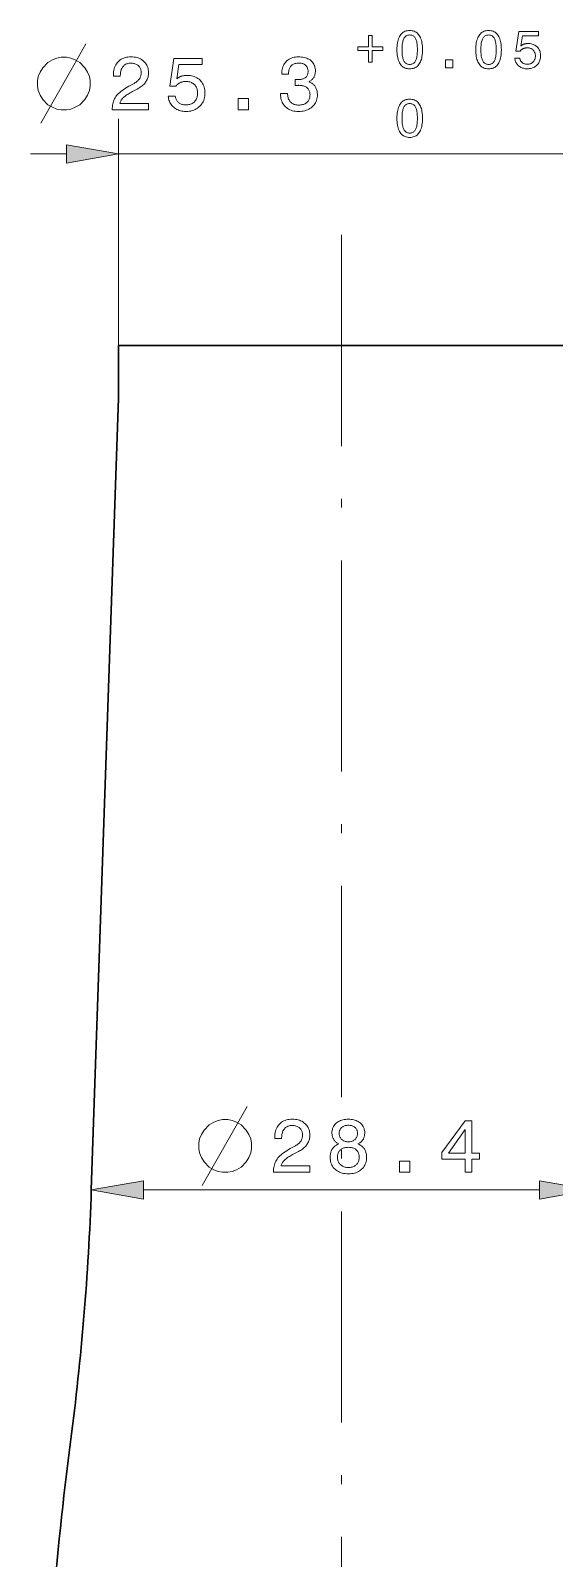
# Model space of a CAD drawing. Extents: x 0 to 297, y 0 to 420.
# Drawn here: x 138.9 to 168.6, y 283.8 to 370.7 of the extents above; entities that cross this region are included whole.
import ezdxf

# ---------------------------------------------------------------- set-up
doc = ezdxf.new("R2010")
doc.units = 0
doc.linetypes.add('DASHDOT', pattern=[18.5, 12, -3, 0.5, -3])

msp = doc.modelspace()

# ---------------------------------------------------------------- linework, layer by layer
at = {"color": 7, "lineweight": 13, "ltscale": 0.322141}
msp.add_line((143.863, 352.761), (143.863, 365.647), dxfattribs=at)
at = {"color": 7, "lineweight": 13, "ltscale": 0.051139}
msp.add_line((138.863, 363.647), (140.909, 363.647), dxfattribs=at)
at = {"color": 7, "lineweight": 13}
for p, q in [((143.863, 363.647), (169.163, 363.647)), ((145.267, 304.761), (167.759, 304.761))]:
    msp.add_line(p, q, dxfattribs=at)
at = {"color": 7, "linetype": 'DASHDOT', "lineweight": 13}
msp.add_line((156.513, 359.042), (156.513, 143.981), dxfattribs=at)
at = {"color": 7, "lineweight": 30, "ltscale": 0.075}
msp.add_line((143.863, 349.761), (143.863, 352.761), dxfattribs=at)
at = {"color": 7, "lineweight": 30}
for p, q in [((169.163, 352.761), (143.863, 352.761)), ((143.863, 349.761), (142.313, 304.761))]:
    msp.add_line(p, q, dxfattribs=at)
at = {"color": 7, "lineweight": 13}
for points in [[(158.054, 370.384), (158.265, 370.384), (158.265, 369.729), (158.861, 369.729), (158.861, 369.519), (158.265, 369.519), (158.265, 368.864), (158.054, 368.864), (158.054, 369.519), (157.455, 369.519), (157.455, 369.729), (158.054, 369.729)], [(159.67, 369.571), (159.672, 369.675), (159.677, 369.774), (159.686, 369.868), (159.7, 369.956), (159.716, 370.04), (159.737, 370.119), (159.761, 370.192), (159.789, 370.26), (159.82, 370.324), (159.856, 370.382), (159.895, 370.435), (159.937, 370.482), (159.983, 370.524), (160.032, 370.56), (160.084, 370.591), (160.14, 370.616), (160.199, 370.635), (160.262, 370.649), (160.328, 370.657), (160.397, 370.66), (160.467, 370.657), (160.534, 370.649), (160.597, 370.635), (160.656, 370.616), (160.712, 370.591), (160.765, 370.561), (160.814, 370.525), (160.859, 370.483), (160.901, 370.437), (160.94, 370.384), (160.975, 370.326), (161.006, 370.263), (161.033, 370.195), (161.057, 370.122), (161.077, 370.043), (161.094, 369.959), (161.107, 369.87), (161.116, 369.775), (161.122, 369.676), (161.123, 369.571), (161.122, 369.466), (161.116, 369.367), (161.107, 369.273), (161.094, 369.184), (161.077, 369.101), (161.057, 369.022), (161.033, 368.949), (161.006, 368.881), (160.975, 368.818), (160.94, 368.761), (160.901, 368.709), (160.859, 368.662), (160.814, 368.621), (160.765, 368.585), (160.712, 368.555), (160.656, 368.53), (160.597, 368.511), (160.534, 368.497), (160.467, 368.489), (160.397, 368.486), (160.328, 368.489), (160.262, 368.497), (160.199, 368.511), (160.14, 368.53), (160.084, 368.555), (160.032, 368.586), (159.983, 368.622), (159.937, 368.663), (159.895, 368.71), (159.856, 368.762), (159.82, 368.82), (159.789, 368.883), (159.761, 368.951), (159.737, 369.024), (159.716, 369.102), (159.7, 369.186), (159.686, 369.274), (159.677, 369.368), (159.672, 369.467)], [(159.959, 369.571), (159.96, 369.487), (159.963, 369.407), (159.969, 369.332), (159.976, 369.261), (159.986, 369.195), (159.997, 369.134), (160.011, 369.077), (160.027, 369.026), (160.045, 368.978), (160.065, 368.936), (160.088, 368.897), (160.113, 368.863), (160.14, 368.833), (160.169, 368.807), (160.201, 368.785), (160.236, 368.766), (160.273, 368.752), (160.312, 368.742), (160.353, 368.736), (160.397, 368.734), (160.442, 368.736), (160.483, 368.742), (160.523, 368.752), (160.559, 368.766), (160.594, 368.784), (160.626, 368.806), (160.655, 368.832), (160.682, 368.862), (160.707, 368.896), (160.729, 368.933), (160.748, 368.976), (160.766, 369.023), (160.782, 369.074), (160.795, 369.131), (160.807, 369.192), (160.816, 369.259), (160.823, 369.329), (160.828, 369.405), (160.832, 369.486), (160.833, 369.571), (160.832, 369.657), (160.828, 369.737), (160.823, 369.813), (160.816, 369.884), (160.807, 369.951), (160.795, 370.012), (160.782, 370.069), (160.766, 370.121), (160.748, 370.168), (160.729, 370.21), (160.707, 370.248), (160.682, 370.282), (160.655, 370.312), (160.626, 370.337), (160.594, 370.359), (160.559, 370.377), (160.523, 370.391), (160.483, 370.401), (160.442, 370.407), (160.397, 370.409), (160.353, 370.407), (160.312, 370.401), (160.273, 370.391), (160.236, 370.377), (160.201, 370.359), (160.169, 370.337), (160.14, 370.31), (160.113, 370.28), (160.088, 370.246), (160.065, 370.208), (160.045, 370.165), (160.027, 370.118), (160.011, 370.066), (159.997, 370.009), (159.986, 369.948), (159.976, 369.882), (159.969, 369.811), (159.963, 369.736), (159.96, 369.656)], [(164.147, 369.571), (164.149, 369.675), (164.155, 369.774), (164.164, 369.868), (164.177, 369.956), (164.194, 370.04), (164.214, 370.119), (164.238, 370.192), (164.266, 370.26), (164.298, 370.324), (164.333, 370.382), (164.372, 370.435), (164.414, 370.482), (164.46, 370.524), (164.509, 370.56), (164.562, 370.591), (164.617, 370.616), (164.677, 370.635), (164.739, 370.649), (164.805, 370.657), (164.875, 370.66), (164.945, 370.657), (165.011, 370.649), (165.074, 370.635), (165.134, 370.616), (165.19, 370.591), (165.242, 370.561), (165.291, 370.525), (165.337, 370.483), (165.379, 370.437), (165.417, 370.384), (165.452, 370.326), (165.483, 370.263), (165.511, 370.195), (165.535, 370.122), (165.555, 370.043), (165.571, 369.959), (165.584, 369.87), (165.593, 369.775), (165.599, 369.676), (165.601, 369.571), (165.599, 369.466), (165.593, 369.367), (165.584, 369.273), (165.571, 369.184), (165.555, 369.101), (165.535, 369.022), (165.511, 368.949), (165.483, 368.881), (165.452, 368.818), (165.417, 368.761), (165.379, 368.709), (165.337, 368.662), (165.291, 368.621), (165.242, 368.585), (165.19, 368.555), (165.134, 368.53), (165.074, 368.511), (165.011, 368.497), (164.945, 368.489), (164.875, 368.486), (164.805, 368.489), (164.739, 368.497), (164.677, 368.511), (164.617, 368.53), (164.562, 368.555), (164.509, 368.586), (164.46, 368.622), (164.414, 368.663), (164.372, 368.71), (164.333, 368.762), (164.298, 368.82), (164.266, 368.883), (164.238, 368.951), (164.214, 369.024), (164.194, 369.102), (164.177, 369.186), (164.164, 369.274), (164.155, 369.368), (164.149, 369.467)], [(164.436, 369.571), (164.438, 369.487), (164.441, 369.407), (164.446, 369.332), (164.453, 369.261), (164.463, 369.195), (164.475, 369.134), (164.489, 369.077), (164.504, 369.026), (164.523, 368.978), (164.543, 368.936), (164.565, 368.897), (164.59, 368.863), (164.617, 368.833), (164.647, 368.807), (164.679, 368.785), (164.713, 368.766), (164.75, 368.752), (164.789, 368.742), (164.831, 368.736), (164.875, 368.734), (164.919, 368.736), (164.961, 368.742), (165, 368.752), (165.037, 368.766), (165.071, 368.784), (165.103, 368.806), (165.133, 368.832), (165.16, 368.862), (165.184, 368.896), (165.206, 368.933), (165.226, 368.976), (165.244, 369.023), (165.259, 369.074), (165.273, 369.131), (165.284, 369.192), (165.293, 369.259), (165.301, 369.329), (165.306, 369.405), (165.309, 369.486), (165.31, 369.571), (165.309, 369.657), (165.306, 369.737), (165.301, 369.813), (165.293, 369.884), (165.284, 369.951), (165.273, 370.012), (165.259, 370.069), (165.244, 370.121), (165.226, 370.168), (165.206, 370.21), (165.184, 370.248), (165.16, 370.282), (165.133, 370.312), (165.103, 370.337), (165.071, 370.359), (165.037, 370.377), (165, 370.391), (164.961, 370.401), (164.919, 370.407), (164.875, 370.409), (164.831, 370.407), (164.789, 370.401), (164.75, 370.391), (164.713, 370.377), (164.679, 370.359), (164.647, 370.337), (164.617, 370.31), (164.59, 370.28), (164.565, 370.246), (164.543, 370.208), (164.523, 370.165), (164.504, 370.118), (164.489, 370.066), (164.475, 370.009), (164.463, 369.948), (164.453, 369.882), (164.446, 369.811), (164.441, 369.736), (164.438, 369.656)], [(166.365, 369.094), (166.646, 369.094), (166.652, 369.062), (166.659, 369.032), (166.668, 369.002), (166.68, 368.975), (166.692, 368.948), (166.707, 368.923), (166.723, 368.9), (166.741, 368.878), (166.761, 368.857), (166.782, 368.838), (166.805, 368.821), (166.829, 368.805), (166.855, 368.791), (166.881, 368.779), (166.909, 368.769), (166.938, 368.761), (166.968, 368.754), (167, 368.75), (167.032, 368.747), (167.066, 368.746), (167.108, 368.747), (167.147, 368.751), (167.185, 368.758), (167.222, 368.767), (167.257, 368.778), (167.29, 368.792), (167.321, 368.809), (167.351, 368.828), (167.379, 368.85), (167.406, 368.874), (167.43, 368.901), (167.452, 368.929), (167.471, 368.959), (167.488, 368.99), (167.502, 369.023), (167.514, 369.058), (167.523, 369.094), (167.529, 369.132), (167.533, 369.171), (167.534, 369.212), (167.533, 369.254), (167.529, 369.294), (167.523, 369.333), (167.514, 369.37), (167.502, 369.405), (167.488, 369.438), (167.472, 369.469), (167.453, 369.499), (167.431, 369.527), (167.407, 369.553), (167.381, 369.577), (167.353, 369.599), (167.323, 369.618), (167.292, 369.634), (167.258, 369.648), (167.224, 369.66), (167.187, 369.669), (167.148, 369.675), (167.108, 369.679), (167.066, 369.68), (167.042, 369.68), (167.018, 369.678), (166.995, 369.676), (166.972, 369.672), (166.949, 369.668), (166.927, 369.663), (166.905, 369.656), (166.884, 369.649), (166.863, 369.641), (166.843, 369.631), (166.823, 369.621), (166.803, 369.61), (166.784, 369.598), (166.766, 369.585), (166.748, 369.571), (166.731, 369.556), (166.714, 369.54), (166.697, 369.523), (166.682, 369.506), (166.666, 369.487), (166.426, 369.487), (166.591, 370.6), (167.713, 370.6), (167.713, 370.352), (166.793, 370.352), (166.709, 369.786), (166.724, 369.799), (166.74, 369.812), (166.757, 369.823), (166.774, 369.834), (166.791, 369.845), (166.809, 369.855), (166.828, 369.864), (166.847, 369.872), (166.867, 369.88), (166.887, 369.888), (166.908, 369.894), (166.929, 369.9), (166.95, 369.905), (166.972, 369.91), (166.994, 369.914), (167.017, 369.917), (167.04, 369.919), (167.063, 369.921), (167.087, 369.922), (167.111, 369.922), (167.174, 369.92), (167.235, 369.915), (167.293, 369.905), (167.349, 369.892), (167.402, 369.874), (167.453, 369.853), (167.501, 369.828), (167.547, 369.799), (167.59, 369.767), (167.631, 369.73), (167.668, 369.691), (167.702, 369.649), (167.731, 369.604), (167.757, 369.558), (167.778, 369.509), (167.796, 369.457), (167.81, 369.403), (167.82, 369.347), (167.826, 369.288), (167.828, 369.227), (167.826, 369.162), (167.819, 369.1), (167.809, 369.04), (167.794, 368.983), (167.776, 368.928), (167.753, 368.876), (167.725, 368.826), (167.694, 368.778), (167.659, 368.734), (167.619, 368.691), (167.576, 368.652), (167.53, 368.618), (167.482, 368.587), (167.432, 368.56), (167.379, 368.538), (167.323, 368.519), (167.265, 368.505), (167.204, 368.495), (167.141, 368.488), (167.075, 368.486), (167.017, 368.488), (166.96, 368.493), (166.906, 368.501), (166.854, 368.513), (166.804, 368.528), (166.756, 368.547), (166.709, 368.568), (166.665, 368.593), (166.623, 368.622), (166.583, 368.654), (166.546, 368.688), (166.512, 368.725), (166.481, 368.764), (166.454, 368.805), (166.431, 368.848), (166.411, 368.893), (166.394, 368.94), (166.381, 368.989), (166.371, 369.041)], [(140.902, 369.147), (140.602, 369.147), (140.352, 369.097), (140.102, 368.997), (139.852, 368.847), (139.552, 368.547), (139.402, 368.297), (139.302, 368.047), (139.252, 367.797), (139.252, 367.497), (139.302, 367.247), (139.402, 366.997), (139.552, 366.747), (139.852, 366.447), (140.102, 366.297), (140.352, 366.197), (140.602, 366.147), (140.902, 366.147), (141.152, 366.197), (141.402, 366.297), (141.652, 366.447), (141.952, 366.747), (142.102, 366.997), (142.202, 367.247), (142.252, 367.497), (142.252, 367.797), (142.202, 368.047), (142.102, 368.297), (141.952, 368.547), (141.652, 368.847), (141.402, 368.997), (141.152, 369.097)], [(143.498, 366.147), (143.498, 366.159), (143.501, 366.247), (143.507, 366.332), (143.517, 366.413), (143.531, 366.492), (143.55, 366.568), (143.573, 366.641), (143.6, 366.71), (143.631, 366.777), (143.666, 366.841), (143.705, 366.903), (143.75, 366.962), (143.801, 367.022), (143.859, 367.081), (143.924, 367.14), (143.995, 367.2), (144.073, 367.259), (144.158, 367.318), (144.249, 367.377), (144.347, 367.435), (144.451, 367.494), (144.706, 367.633), (144.751, 367.658), (144.793, 367.684), (144.833, 367.71), (144.87, 367.737), (144.905, 367.765), (144.937, 367.793), (144.967, 367.822), (144.995, 367.852), (145.019, 367.882), (145.042, 367.912), (145.062, 367.944), (145.08, 367.977), (145.095, 368.01), (145.109, 368.045), (145.121, 368.081), (145.13, 368.118), (145.138, 368.156), (145.143, 368.195), (145.146, 368.235), (145.147, 368.276), (145.145, 368.323), (145.141, 368.368), (145.132, 368.411), (145.121, 368.452), (145.106, 368.491), (145.088, 368.529), (145.067, 368.565), (145.042, 368.599), (145.015, 368.631), (144.984, 368.661), (144.95, 368.689), (144.914, 368.714), (144.876, 368.736), (144.835, 368.755), (144.793, 368.771), (144.748, 368.784), (144.701, 368.794), (144.651, 368.802), (144.6, 368.806), (144.546, 368.807), (144.493, 368.806), (144.442, 368.8), (144.393, 368.791), (144.347, 368.778), (144.303, 368.761), (144.261, 368.741), (144.222, 368.716), (144.185, 368.689), (144.15, 368.657), (144.117, 368.622), (144.087, 368.583), (144.061, 368.542), (144.037, 368.498), (144.017, 368.451), (143.999, 368.402), (143.985, 368.349), (143.974, 368.294), (143.966, 368.236), (143.962, 368.175), (143.96, 368.112), (143.96, 368.076), (143.568, 368.076), (143.568, 368.137), (143.571, 368.23), (143.579, 368.319), (143.592, 368.404), (143.611, 368.485), (143.635, 368.562), (143.665, 368.635), (143.7, 368.704), (143.741, 368.77), (143.787, 368.831), (143.838, 368.889), (143.894, 368.941), (143.953, 368.988), (144.017, 369.03), (144.084, 369.066), (144.156, 369.096), (144.231, 369.121), (144.31, 369.141), (144.392, 369.155), (144.479, 369.163), (144.569, 369.166), (144.656, 369.163), (144.74, 369.156), (144.82, 369.144), (144.896, 369.126), (144.97, 369.104), (145.04, 369.077), (145.106, 369.045), (145.169, 369.008), (145.229, 368.966), (145.285, 368.919), (145.337, 368.868), (145.383, 368.814), (145.424, 368.757), (145.46, 368.697), (145.49, 368.634), (145.514, 368.568), (145.534, 368.498), (145.547, 368.426), (145.555, 368.35), (145.558, 368.272), (145.557, 368.211), (145.552, 368.151), (145.544, 368.093), (145.533, 368.036), (145.518, 367.981), (145.5, 367.928), (145.48, 367.876), (145.456, 367.825), (145.428, 367.776), (145.398, 367.729), (145.364, 367.683), (145.327, 367.638), (145.287, 367.595), (145.243, 367.553), (145.196, 367.512), (145.145, 367.472), (145.091, 367.433), (145.034, 367.396), (144.973, 367.36), (144.909, 367.325), (144.656, 367.197), (144.586, 367.16), (144.52, 367.123), (144.458, 367.087), (144.4, 367.052), (144.346, 367.018), (144.296, 366.984), (144.251, 366.952), (144.209, 366.919), (144.172, 366.888), (144.138, 366.857), (144.108, 366.827), (144.08, 366.795), (144.054, 366.763), (144.03, 366.73), (144.008, 366.697), (143.988, 366.662), (143.971, 366.627), (143.955, 366.591), (143.942, 366.555), (143.931, 366.518), (145.558, 366.518), (145.558, 366.147)], [(153.057, 367.087), (153.456, 367.087), (153.458, 367.025), (153.465, 366.966), (153.474, 366.91), (153.486, 366.857), (153.502, 366.806), (153.521, 366.759), (153.543, 366.714), (153.569, 366.672), (153.598, 366.633), (153.63, 366.597), (153.664, 366.564), (153.702, 366.534), (153.742, 366.508), (153.785, 366.486), (153.831, 366.466), (153.879, 366.451), (153.93, 366.439), (153.983, 366.43), (154.04, 366.425), (154.099, 366.423), (154.156, 366.425), (154.212, 366.429), (154.264, 366.437), (154.315, 366.448), (154.362, 366.462), (154.408, 366.48), (154.45, 366.5), (154.491, 366.524), (154.528, 366.551), (154.563, 366.581), (154.596, 366.614), (154.625, 366.649), (154.65, 366.687), (154.672, 366.726), (154.691, 366.769), (154.706, 366.813), (154.718, 366.86), (154.726, 366.91), (154.731, 366.961), (154.733, 367.015), (154.731, 367.064), (154.726, 367.111), (154.718, 367.156), (154.706, 367.198), (154.691, 367.239), (154.673, 367.277), (154.651, 367.312), (154.626, 367.346), (154.597, 367.377), (154.566, 367.406), (154.531, 367.433), (154.493, 367.457), (154.453, 367.478), (154.41, 367.496), (154.364, 367.512), (154.315, 367.524), (154.264, 367.534), (154.21, 367.541), (154.154, 367.545), (154.094, 367.547), (154.086, 367.547), (154.077, 367.547), (154.069, 367.546), (154.06, 367.546), (154.051, 367.546), (154.042, 367.546), (154.033, 367.546), (154.024, 367.545), (154.015, 367.545), (154.006, 367.545), (153.996, 367.544), (153.986, 367.544), (153.975, 367.543), (153.964, 367.543), (153.952, 367.542), (153.94, 367.541), (153.926, 367.541), (153.913, 367.54), (153.898, 367.539), (153.884, 367.538), (153.884, 367.878), (153.893, 367.877), (153.902, 367.877), (153.911, 367.876), (153.92, 367.876), (153.929, 367.876), (153.938, 367.875), (153.946, 367.875), (153.955, 367.875), (153.964, 367.875), (153.972, 367.874), (153.98, 367.874), (153.989, 367.874), (153.997, 367.874), (154.005, 367.874), (154.013, 367.874), (154.02, 367.874), (154.028, 367.874), (154.035, 367.873), (154.043, 367.873), (154.05, 367.873), (154.107, 367.875), (154.16, 367.878), (154.211, 367.884), (154.259, 367.892), (154.303, 367.902), (154.345, 367.915), (154.384, 367.93), (154.419, 367.947), (154.452, 367.966), (154.481, 367.988), (154.508, 368.013), (154.532, 368.039), (154.553, 368.068), (154.571, 368.1), (154.586, 368.134), (154.599, 368.17), (154.609, 368.209), (154.616, 368.25), (154.62, 368.293), (154.621, 368.339), (154.62, 368.384), (154.616, 368.426), (154.609, 368.466), (154.6, 368.505), (154.587, 368.541), (154.572, 368.575), (154.555, 368.606), (154.534, 368.636), (154.511, 368.664), (154.485, 368.689), (154.457, 368.713), (154.426, 368.733), (154.393, 368.752), (154.358, 368.768), (154.32, 368.781), (154.279, 368.792), (154.237, 368.801), (154.192, 368.807), (154.144, 368.81), (154.094, 368.812), (154.038, 368.81), (153.985, 368.805), (153.935, 368.797), (153.887, 368.786), (153.842, 368.771), (153.8, 368.753), (153.761, 368.732), (153.724, 368.708), (153.69, 368.68), (153.659, 368.649), (153.631, 368.615), (153.605, 368.578), (153.583, 368.538), (153.564, 368.495), (153.548, 368.449), (153.534, 368.4), (153.524, 368.348), (153.516, 368.292), (153.512, 368.234), (153.51, 368.173), (153.127, 368.173), (153.127, 368.202), (153.129, 368.289), (153.137, 368.371), (153.15, 368.451), (153.168, 368.526), (153.191, 368.598), (153.219, 368.667), (153.252, 368.731), (153.291, 368.793), (153.334, 368.85), (153.383, 368.904), (153.436, 368.954), (153.492, 368.998), (153.553, 369.038), (153.616, 369.072), (153.684, 369.1), (153.754, 369.124), (153.829, 369.142), (153.907, 369.155), (153.988, 369.163), (154.073, 369.166), (154.163, 369.164), (154.249, 369.157), (154.33, 369.147), (154.408, 369.132), (154.481, 369.113), (154.55, 369.089), (154.615, 369.061), (154.676, 369.029), (154.733, 368.993), (154.786, 368.953), (154.834, 368.909), (154.877, 368.861), (154.915, 368.81), (154.948, 368.755), (154.976, 368.698), (154.998, 368.637), (155.016, 368.572), (155.029, 368.504), (155.036, 368.433), (155.039, 368.358), (155.038, 368.316), (155.035, 368.274), (155.03, 368.234), (155.023, 368.195), (155.015, 368.157), (155.004, 368.121), (154.992, 368.085), (154.977, 368.051), (154.961, 368.019), (154.943, 367.987), (154.923, 367.957), (154.901, 367.929), (154.877, 367.902), (154.852, 367.876), (154.824, 367.852), (154.795, 367.829), (154.764, 367.808), (154.731, 367.788), (154.696, 367.77), (154.659, 367.753), (154.707, 367.735), (154.752, 367.714), (154.794, 367.691), (154.835, 367.667), (154.873, 367.64), (154.908, 367.611), (154.941, 367.581), (154.972, 367.548), (155.001, 367.514), (155.027, 367.477), (155.051, 367.439), (155.072, 367.399), (155.091, 367.357), (155.108, 367.313), (155.121, 367.268), (155.133, 367.221), (155.141, 367.172), (155.148, 367.122), (155.151, 367.069), (155.153, 367.015), (155.15, 366.931), (155.141, 366.849), (155.126, 366.771), (155.105, 366.697), (155.079, 366.626), (155.046, 366.558), (155.008, 366.494), (154.964, 366.433), (154.914, 366.376), (154.858, 366.322), (154.797, 366.272), (154.732, 366.228), (154.663, 366.188), (154.59, 366.154), (154.514, 366.126), (154.434, 366.102), (154.349, 366.084), (154.261, 366.071), (154.169, 366.063), (154.073, 366.06), (153.982, 366.063), (153.895, 366.071), (153.812, 366.085), (153.732, 366.104), (153.656, 366.128), (153.584, 366.158), (153.516, 366.194), (153.451, 366.234), (153.39, 366.281), (153.333, 366.332), (153.281, 366.389), (153.234, 366.448), (153.192, 366.512), (153.157, 366.579), (153.126, 366.65), (153.101, 366.724), (153.082, 366.802), (153.068, 366.883), (153.06, 366.969), (153.057, 367.058)], [(146.68, 366.929), (147.08, 366.929), (147.089, 366.883), (147.1, 366.839), (147.113, 366.798), (147.129, 366.758), (147.147, 366.72), (147.168, 366.685), (147.191, 366.651), (147.217, 366.62), (147.245, 366.591), (147.275, 366.563), (147.308, 366.538), (147.342, 366.516), (147.379, 366.496), (147.417, 366.479), (147.456, 366.464), (147.498, 366.452), (147.541, 366.443), (147.586, 366.437), (147.633, 366.433), (147.681, 366.431), (147.74, 366.433), (147.797, 366.439), (147.851, 366.448), (147.903, 366.461), (147.953, 366.477), (148, 366.497), (148.045, 366.521), (148.088, 366.549), (148.128, 366.58), (148.166, 366.615), (148.201, 366.653), (148.232, 366.693), (148.26, 366.735), (148.283, 366.78), (148.304, 366.827), (148.32, 366.877), (148.333, 366.928), (148.342, 366.982), (148.348, 367.039), (148.349, 367.098), (148.348, 367.158), (148.342, 367.215), (148.333, 367.27), (148.32, 367.322), (148.304, 367.372), (148.284, 367.42), (148.261, 367.465), (148.233, 367.507), (148.203, 367.547), (148.168, 367.585), (148.131, 367.619), (148.091, 367.65), (148.048, 367.677), (148.003, 367.701), (147.956, 367.721), (147.906, 367.737), (147.853, 367.75), (147.798, 367.759), (147.741, 367.764), (147.681, 367.766), (147.646, 367.765), (147.612, 367.763), (147.579, 367.76), (147.546, 367.755), (147.514, 367.749), (147.482, 367.741), (147.451, 367.732), (147.421, 367.721), (147.391, 367.71), (147.362, 367.696), (147.333, 367.682), (147.305, 367.666), (147.278, 367.649), (147.252, 367.63), (147.227, 367.61), (147.202, 367.589), (147.178, 367.566), (147.154, 367.542), (147.132, 367.516), (147.11, 367.49), (146.766, 367.49), (147.002, 369.079), (148.605, 369.079), (148.605, 368.725), (147.291, 368.725), (147.171, 367.918), (147.193, 367.936), (147.216, 367.954), (147.239, 367.971), (147.263, 367.986), (147.288, 368.001), (147.314, 368.015), (147.341, 368.028), (147.368, 368.04), (147.396, 368.052), (147.425, 368.062), (147.455, 368.072), (147.485, 368.08), (147.515, 368.087), (147.546, 368.094), (147.578, 368.099), (147.61, 368.104), (147.643, 368.107), (147.676, 368.11), (147.71, 368.111), (147.744, 368.112), (147.835, 368.109), (147.922, 368.101), (148.005, 368.087), (148.085, 368.068), (148.161, 368.043), (148.234, 368.013), (148.302, 367.977), (148.368, 367.936), (148.429, 367.89), (148.488, 367.838), (148.541, 367.781), (148.589, 367.721), (148.631, 367.658), (148.668, 367.591), (148.699, 367.521), (148.724, 367.447), (148.744, 367.37), (148.758, 367.29), (148.766, 367.206), (148.769, 367.119), (148.766, 367.026), (148.757, 366.937), (148.742, 366.851), (148.721, 366.77), (148.694, 366.691), (148.662, 366.617), (148.623, 366.545), (148.578, 366.478), (148.527, 366.414), (148.471, 366.353), (148.409, 366.298), (148.344, 366.248), (148.275, 366.204), (148.203, 366.166), (148.127, 366.134), (148.048, 366.107), (147.965, 366.087), (147.878, 366.072), (147.788, 366.063), (147.694, 366.06), (147.61, 366.063), (147.53, 366.07), (147.453, 366.082), (147.378, 366.099), (147.306, 366.12), (147.237, 366.146), (147.171, 366.178), (147.108, 366.214), (147.048, 366.254), (146.991, 366.3), (146.937, 366.349), (146.889, 366.401), (146.845, 366.457), (146.807, 366.515), (146.773, 366.577), (146.745, 366.641), (146.721, 366.708), (146.702, 366.779), (146.689, 366.852)], [(162.428, 368.547), (162.428, 368.997), (162.846, 368.997), (162.846, 368.547)], [(150.65, 366.147), (150.65, 366.79), (151.246, 366.79), (151.246, 366.147)], [(159.67, 365.671), (159.672, 365.775), (159.677, 365.874), (159.686, 365.968), (159.7, 366.056), (159.716, 366.14), (159.737, 366.219), (159.761, 366.292), (159.789, 366.36), (159.82, 366.424), (159.856, 366.482), (159.895, 366.535), (159.937, 366.582), (159.983, 366.624), (160.032, 366.66), (160.084, 366.691), (160.14, 366.716), (160.199, 366.735), (160.262, 366.749), (160.328, 366.757), (160.397, 366.76), (160.467, 366.757), (160.534, 366.749), (160.597, 366.735), (160.656, 366.716), (160.712, 366.691), (160.765, 366.661), (160.814, 366.625), (160.859, 366.583), (160.901, 366.537), (160.94, 366.484), (160.975, 366.426), (161.006, 366.363), (161.033, 366.295), (161.057, 366.222), (161.077, 366.143), (161.094, 366.059), (161.107, 365.97), (161.116, 365.875), (161.122, 365.776), (161.123, 365.671), (161.122, 365.566), (161.116, 365.467), (161.107, 365.373), (161.094, 365.284), (161.077, 365.201), (161.057, 365.122), (161.033, 365.049), (161.006, 364.981), (160.975, 364.918), (160.94, 364.861), (160.901, 364.809), (160.859, 364.762), (160.814, 364.721), (160.765, 364.685), (160.712, 364.655), (160.656, 364.63), (160.597, 364.611), (160.534, 364.597), (160.467, 364.589), (160.397, 364.586), (160.328, 364.589), (160.262, 364.597), (160.199, 364.611), (160.14, 364.63), (160.084, 364.655), (160.032, 364.686), (159.983, 364.721), (159.937, 364.763), (159.895, 364.81), (159.856, 364.862), (159.82, 364.92), (159.789, 364.983), (159.761, 365.051), (159.737, 365.124), (159.716, 365.202), (159.7, 365.286), (159.686, 365.374), (159.677, 365.468), (159.672, 365.567)], [(159.959, 365.671), (159.96, 365.587), (159.963, 365.507), (159.969, 365.432), (159.976, 365.361), (159.986, 365.295), (159.997, 365.234), (160.011, 365.177), (160.027, 365.126), (160.045, 365.078), (160.065, 365.036), (160.088, 364.997), (160.113, 364.963), (160.14, 364.933), (160.169, 364.907), (160.201, 364.885), (160.236, 364.866), (160.273, 364.852), (160.312, 364.842), (160.353, 364.836), (160.397, 364.834), (160.442, 364.836), (160.483, 364.842), (160.523, 364.852), (160.559, 364.866), (160.594, 364.884), (160.626, 364.906), (160.655, 364.932), (160.682, 364.962), (160.707, 364.996), (160.729, 365.033), (160.748, 365.076), (160.766, 365.123), (160.782, 365.174), (160.795, 365.231), (160.807, 365.292), (160.816, 365.359), (160.823, 365.43), (160.828, 365.505), (160.832, 365.586), (160.833, 365.671), (160.832, 365.757), (160.828, 365.837), (160.823, 365.913), (160.816, 365.984), (160.807, 366.051), (160.795, 366.112), (160.782, 366.169), (160.766, 366.221), (160.748, 366.268), (160.729, 366.31), (160.707, 366.348), (160.682, 366.382), (160.655, 366.412), (160.626, 366.437), (160.594, 366.459), (160.559, 366.477), (160.523, 366.491), (160.483, 366.501), (160.442, 366.507), (160.397, 366.509), (160.353, 366.507), (160.312, 366.501), (160.273, 366.491), (160.236, 366.477), (160.201, 366.459), (160.169, 366.437), (160.14, 366.41), (160.113, 366.38), (160.088, 366.346), (160.065, 366.308), (160.045, 366.265), (160.027, 366.218), (160.011, 366.166), (159.997, 366.109), (159.986, 366.048), (159.976, 365.982), (159.969, 365.911), (159.963, 365.836), (159.96, 365.756)], [(140.909, 363.126), (143.863, 363.647), (140.909, 364.168)], [(150.064, 308.761), (149.764, 308.761), (149.514, 308.711), (149.264, 308.611), (149.014, 308.461), (148.714, 308.161), (148.564, 307.911), (148.464, 307.661), (148.414, 307.411), (148.414, 307.111), (148.464, 306.861), (148.564, 306.611), (148.714, 306.361), (149.014, 306.061), (149.264, 305.911), (149.514, 305.811), (149.764, 305.761), (150.064, 305.761), (150.314, 305.811), (150.564, 305.911), (150.814, 306.061), (151.114, 306.361), (151.264, 306.611), (151.364, 306.861), (151.414, 307.111), (151.414, 307.411), (151.364, 307.661), (151.264, 307.911), (151.114, 308.161), (150.814, 308.461), (150.564, 308.611), (150.314, 308.711)], [(152.661, 305.761), (152.661, 305.774), (152.663, 305.861), (152.669, 305.946), (152.679, 306.027), (152.694, 306.106), (152.712, 306.182), (152.735, 306.255), (152.762, 306.325), (152.793, 306.392), (152.828, 306.456), (152.867, 306.517), (152.912, 306.577), (152.963, 306.636), (153.021, 306.695), (153.086, 306.755), (153.157, 306.814), (153.235, 306.873), (153.32, 306.932), (153.411, 306.991), (153.509, 307.05), (153.614, 307.108), (153.869, 307.247), (153.913, 307.273), (153.956, 307.298), (153.995, 307.325), (154.033, 307.352), (154.067, 307.379), (154.1, 307.408), (154.13, 307.437), (154.157, 307.466), (154.182, 307.496), (154.204, 307.527), (154.224, 307.558), (154.242, 307.591), (154.258, 307.625), (154.271, 307.659), (154.283, 307.695), (154.293, 307.732), (154.3, 307.77), (154.305, 307.809), (154.308, 307.849), (154.309, 307.89), (154.308, 307.937), (154.303, 307.982), (154.295, 308.025), (154.283, 308.066), (154.269, 308.106), (154.251, 308.143), (154.229, 308.179), (154.205, 308.213), (154.177, 308.245), (154.146, 308.275), (154.112, 308.303), (154.076, 308.328), (154.038, 308.35), (153.998, 308.369), (153.955, 308.385), (153.91, 308.398), (153.863, 308.409), (153.814, 308.416), (153.762, 308.42), (153.709, 308.422), (153.655, 308.42), (153.604, 308.414), (153.556, 308.405), (153.509, 308.392), (153.465, 308.375), (153.424, 308.355), (153.384, 308.331), (153.347, 308.303), (153.312, 308.271), (153.28, 308.236), (153.25, 308.198), (153.223, 308.156), (153.199, 308.112), (153.179, 308.065), (153.162, 308.016), (153.148, 307.963), (153.137, 307.908), (153.129, 307.85), (153.124, 307.79), (153.122, 307.726), (153.122, 307.69), (152.73, 307.69), (152.73, 307.751), (152.733, 307.844), (152.741, 307.933), (152.755, 308.018), (152.774, 308.099), (152.798, 308.176), (152.827, 308.25), (152.863, 308.319), (152.903, 308.384), (152.949, 308.445), (153, 308.503), (153.056, 308.556), (153.116, 308.603), (153.179, 308.644), (153.247, 308.68), (153.318, 308.711), (153.393, 308.736), (153.472, 308.755), (153.555, 308.769), (153.641, 308.777), (153.732, 308.78), (153.819, 308.778), (153.902, 308.77), (153.982, 308.758), (154.059, 308.741), (154.132, 308.718), (154.202, 308.691), (154.268, 308.659), (154.331, 308.622), (154.391, 308.58), (154.447, 308.533), (154.499, 308.483), (154.546, 308.429), (154.587, 308.372), (154.622, 308.311), (154.652, 308.248), (154.677, 308.182), (154.696, 308.113), (154.71, 308.04), (154.718, 307.965), (154.721, 307.886), (154.719, 307.825), (154.714, 307.765), (154.706, 307.707), (154.695, 307.651), (154.68, 307.596), (154.663, 307.542), (154.642, 307.49), (154.618, 307.44), (154.591, 307.391), (154.56, 307.343), (154.527, 307.297), (154.489, 307.253), (154.449, 307.209), (154.405, 307.167), (154.358, 307.126), (154.307, 307.086), (154.253, 307.048), (154.196, 307.01), (154.135, 306.974), (154.071, 306.94), (153.818, 306.811), (153.748, 306.774), (153.682, 306.737), (153.62, 306.702), (153.562, 306.667), (153.509, 306.632), (153.459, 306.599), (153.413, 306.566), (153.372, 306.534), (153.334, 306.502), (153.301, 306.472), (153.27, 306.441), (153.242, 306.409), (153.216, 306.377), (153.192, 306.344), (153.17, 306.311), (153.15, 306.277), (153.133, 306.242), (153.117, 306.206), (153.104, 306.169), (153.093, 306.132), (154.721, 306.132), (154.721, 305.761)], [(156.375, 307.376), (156.337, 307.395), (156.3, 307.415), (156.265, 307.436), (156.233, 307.459), (156.202, 307.483), (156.173, 307.508), (156.147, 307.535), (156.122, 307.563), (156.099, 307.592), (156.078, 307.623), (156.059, 307.655), (156.043, 307.688), (156.028, 307.723), (156.015, 307.759), (156.004, 307.797), (155.995, 307.836), (155.988, 307.876), (155.983, 307.918), (155.98, 307.962), (155.979, 308.006), (155.982, 308.074), (155.989, 308.139), (156.002, 308.201), (156.02, 308.261), (156.044, 308.318), (156.072, 308.372), (156.106, 308.424), (156.144, 308.474), (156.188, 308.521), (156.237, 308.565), (156.291, 308.606), (156.347, 308.642), (156.406, 308.675), (156.469, 308.703), (156.535, 308.726), (156.604, 308.746), (156.676, 308.761), (156.751, 308.771), (156.829, 308.778), (156.911, 308.78), (156.993, 308.778), (157.071, 308.771), (157.147, 308.761), (157.219, 308.746), (157.288, 308.726), (157.354, 308.703), (157.416, 308.675), (157.476, 308.642), (157.532, 308.606), (157.585, 308.565), (157.633, 308.521), (157.677, 308.474), (157.715, 308.424), (157.748, 308.372), (157.777, 308.318), (157.8, 308.261), (157.818, 308.201), (157.83, 308.139), (157.838, 308.074), (157.841, 308.006), (157.84, 307.961), (157.837, 307.917), (157.832, 307.875), (157.825, 307.834), (157.816, 307.795), (157.806, 307.757), (157.793, 307.721), (157.779, 307.686), (157.762, 307.653), (157.744, 307.621), (157.723, 307.59), (157.701, 307.561), (157.676, 307.533), (157.65, 307.507), (157.621, 307.481), (157.59, 307.458), (157.557, 307.435), (157.522, 307.414), (157.485, 307.394), (157.446, 307.376), (157.495, 307.356), (157.54, 307.335), (157.584, 307.311), (157.624, 307.286), (157.663, 307.258), (157.699, 307.229), (157.732, 307.198), (157.764, 307.164), (157.792, 307.129), (157.819, 307.091), (157.842, 307.052), (157.864, 307.011), (157.883, 306.969), (157.899, 306.924), (157.913, 306.878), (157.924, 306.83), (157.933, 306.78), (157.939, 306.729), (157.943, 306.676), (157.944, 306.621), (157.941, 306.537), (157.933, 306.455), (157.919, 306.378), (157.899, 306.304), (157.874, 306.233), (157.843, 306.166), (157.807, 306.102), (157.765, 306.042), (157.718, 305.985), (157.665, 305.932), (157.607, 305.883), (157.545, 305.839), (157.479, 305.801), (157.41, 305.767), (157.337, 305.739), (157.259, 305.716), (157.178, 305.698), (157.093, 305.685), (157.004, 305.677), (156.911, 305.675), (156.818, 305.677), (156.729, 305.685), (156.644, 305.698), (156.563, 305.716), (156.486, 305.739), (156.412, 305.767), (156.343, 305.801), (156.277, 305.839), (156.216, 305.883), (156.158, 305.932), (156.105, 305.985), (156.058, 306.042), (156.016, 306.102), (155.98, 306.166), (155.95, 306.233), (155.925, 306.304), (155.905, 306.378), (155.891, 306.455), (155.883, 306.537), (155.88, 306.621), (155.881, 306.676), (155.885, 306.729), (155.891, 306.78), (155.9, 306.83), (155.911, 306.878), (155.925, 306.924), (155.941, 306.969), (155.96, 307.011), (155.982, 307.052), (156.005, 307.091), (156.032, 307.129), (156.06, 307.164), (156.091, 307.198), (156.125, 307.229), (156.161, 307.258), (156.199, 307.286), (156.239, 307.311), (156.282, 307.335), (156.328, 307.356)], [(156.39, 307.973), (156.392, 307.93), (156.396, 307.89), (156.403, 307.851), (156.413, 307.814), (156.426, 307.779), (156.441, 307.745), (156.46, 307.713), (156.481, 307.683), (156.505, 307.654), (156.533, 307.627), (156.562, 307.602), (156.593, 307.58), (156.626, 307.56), (156.661, 307.543), (156.698, 307.529), (156.737, 307.517), (156.778, 307.508), (156.82, 307.501), (156.865, 307.497), (156.911, 307.496), (156.958, 307.497), (157.002, 307.501), (157.045, 307.508), (157.086, 307.517), (157.125, 307.529), (157.162, 307.543), (157.197, 307.56), (157.231, 307.58), (157.262, 307.602), (157.291, 307.627), (157.319, 307.654), (157.343, 307.683), (157.364, 307.713), (157.383, 307.745), (157.398, 307.779), (157.411, 307.814), (157.421, 307.851), (157.428, 307.89), (157.432, 307.93), (157.434, 307.973), (157.432, 308.015), (157.428, 308.055), (157.421, 308.093), (157.412, 308.13), (157.399, 308.165), (157.384, 308.198), (157.366, 308.229), (157.345, 308.258), (157.321, 308.285), (157.295, 308.311), (157.266, 308.334), (157.235, 308.355), (157.202, 308.374), (157.166, 308.39), (157.129, 308.404), (157.09, 308.415), (157.048, 308.423), (157.005, 308.429), (156.959, 308.433), (156.911, 308.434), (156.863, 308.433), (156.818, 308.429), (156.775, 308.423), (156.734, 308.415), (156.694, 308.404), (156.657, 308.39), (156.622, 308.374), (156.589, 308.355), (156.558, 308.334), (156.529, 308.311), (156.503, 308.285), (156.479, 308.258), (156.458, 308.229), (156.44, 308.198), (156.425, 308.165), (156.412, 308.13), (156.403, 308.093), (156.396, 308.055), (156.392, 308.015)], [(163.546, 305.761), (163.546, 306.503), (162.228, 306.503), (162.228, 306.883), (163.541, 308.694), (163.933, 308.694), (163.933, 306.849), (164.361, 306.849), (164.361, 306.503), (163.933, 306.503), (163.933, 305.761)], [(162.59, 306.849), (163.546, 306.849), (163.546, 308.192)], [(156.295, 306.63), (156.297, 306.576), (156.302, 306.525), (156.31, 306.476), (156.322, 306.429), (156.337, 306.384), (156.355, 306.342), (156.376, 306.302), (156.401, 306.265), (156.429, 306.229), (156.461, 306.196), (156.495, 306.166), (156.532, 306.139), (156.571, 306.115), (156.612, 306.095), (156.656, 306.077), (156.702, 306.063), (156.751, 306.052), (156.802, 306.044), (156.855, 306.039), (156.911, 306.037), (156.967, 306.039), (157.021, 306.044), (157.072, 306.052), (157.121, 306.063), (157.167, 306.077), (157.211, 306.095), (157.253, 306.115), (157.292, 306.139), (157.329, 306.166), (157.363, 306.196), (157.395, 306.229), (157.423, 306.265), (157.448, 306.302), (157.469, 306.342), (157.487, 306.384), (157.502, 306.429), (157.514, 306.476), (157.522, 306.525), (157.527, 306.576), (157.529, 306.63), (157.527, 306.68), (157.522, 306.727), (157.514, 306.773), (157.502, 306.817), (157.488, 306.858), (157.469, 306.897), (157.448, 306.935), (157.423, 306.97), (157.395, 307.003), (157.364, 307.033), (157.33, 307.062), (157.293, 307.087), (157.254, 307.109), (157.213, 307.129), (157.169, 307.145), (157.122, 307.158), (157.073, 307.169), (157.021, 307.176), (156.967, 307.181), (156.911, 307.182), (156.855, 307.181), (156.801, 307.176), (156.75, 307.169), (156.701, 307.158), (156.655, 307.145), (156.611, 307.129), (156.569, 307.109), (156.53, 307.087), (156.494, 307.062), (156.46, 307.033), (156.429, 307.003), (156.401, 306.97), (156.376, 306.935), (156.355, 306.897), (156.336, 306.858), (156.322, 306.817), (156.31, 306.773), (156.302, 306.727), (156.297, 306.68)], [(159.812, 305.761), (159.812, 306.404), (160.408, 306.404), (160.408, 305.761)], [(145.267, 305.282), (142.313, 304.761), (145.267, 304.24)], [(167.759, 304.24), (170.713, 304.761), (167.759, 305.282)]]:
    msp.add_lwpolyline(points, close=True, dxfattribs=at)
for points in [[(139.452, 365.397), (141.152, 368.397), (142.002, 369.897)], [(148.614, 305.011), (150.314, 308.011), (151.164, 309.511)]]:
    msp.add_lwpolyline(points, dxfattribs=at)
at = {"color": 7, "lineweight": 30}
for centre, radius, start, end in [((-7.598, 309.925), 150, 352.53942, 358.02726), ((325.215, 266.342), 185.654, 172.53942, 178.63607)]:
    msp.add_arc(centre, radius, start, end, dxfattribs=at)
at = {"color": 7, "lineweight": 13}
for points in [[(140.909, 363.126), (143.863, 363.647), (140.909, 363.126), (140.909, 364.168)], [(145.267, 305.282), (142.313, 304.761), (145.267, 305.282), (145.267, 304.24)], [(167.759, 304.24), (170.713, 304.761), (167.759, 304.24), (167.759, 305.282)]]:
    msp.add_solid(points, dxfattribs=at)

doc.saveas('drawing.dxf')
